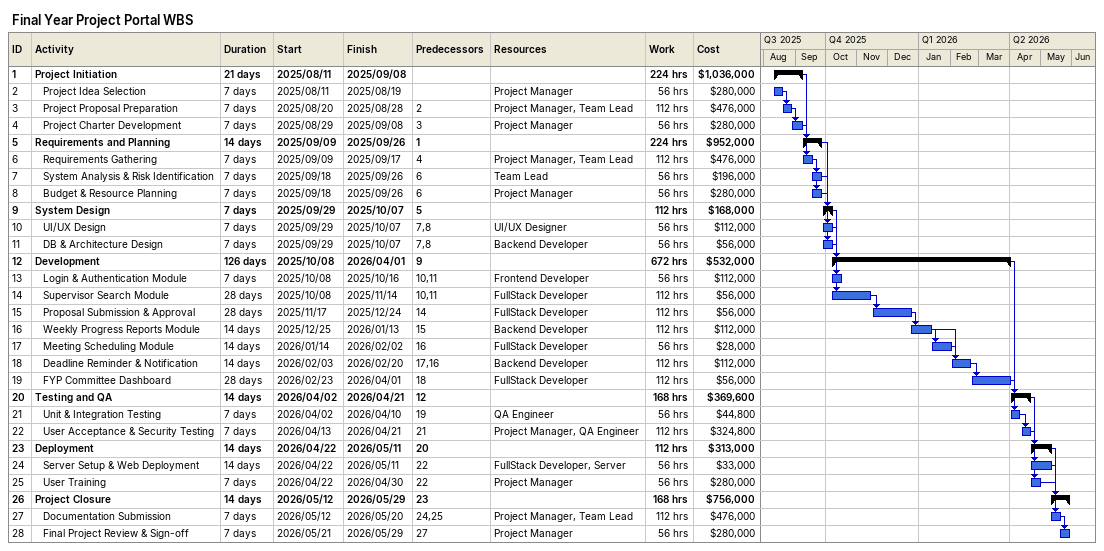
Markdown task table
Final Year Project Portal WBS

| ID | Level | Task | Duration | Start | Finish | Predecessors | Resources | Work (h) | Cost ($) |
|---|---|---|---|---|---|---|---|---|---|
| 1 | 1 | **Project Initiation** | 21d | 2025-08-11 | 2025-09-08 |  |  | 224 | 1036000 |
| 2 | 2 | Project Idea Selection | 7d | 2025-08-11 | 2025-08-19 |  | Project Manager | 56 | 280000 |
| 3 | 2 | Project Proposal Preparation | 7d | 2025-08-20 | 2025-08-28 | 2 | Project Manager, Team Lead | 112 | 476000 |
| 4 | 2 | Project Charter Development | 7d | 2025-08-29 | 2025-09-08 | 3 | Project Manager | 56 | 280000 |
| 5 | 1 | **Requirements and Planning** | 14d | 2025-09-09 | 2025-09-26 | 1 |  | 224 | 952000 |
| 6 | 2 | Requirements Gathering | 7d | 2025-09-09 | 2025-09-17 | 4 | Project Manager, Team Lead | 112 | 476000 |
| 7 | 2 | System Analysis & Risk Identification | 7d | 2025-09-18 | 2025-09-26 | 6 | Team Lead | 56 | 196000 |
| 8 | 2 | Budget & Resource Planning | 7d | 2025-09-18 | 2025-09-26 | 6 | Project Manager | 56 | 280000 |
| 9 | 1 | **System Design** | 7d | 2025-09-29 | 2025-10-07 | 5 |  | 112 | 168000 |
| 10 | 2 | UI/UX Design | 7d | 2025-09-29 | 2025-10-07 | 7, 8 | UI/UX Designer | 56 | 112000 |
| 11 | 2 | DB & Architecture Design | 7d | 2025-09-29 | 2025-10-07 | 7, 8 | Backend Developer | 56 | 56000 |
| 12 | 1 | **Development** | 126d | 2025-10-08 | 2026-04-01 | 9 |  | 672 | 532000 |
| 13 | 2 | Login & Authentication Module | 7d | 2025-10-08 | 2025-10-16 | 10, 11 | Frontend Developer | 56 | 112000 |
| 14 | 2 | Supervisor Search Module | 28d | 2025-10-08 | 2025-11-14 | 10, 11 | FullStack Developer | 112 | 56000 |
| 15 | 2 | Proposal Submission & Approval | 28d | 2025-11-17 | 2025-12-24 | 14 | FullStack Developer | 112 | 56000 |
| 16 | 2 | Weekly Progress Reports Module | 14d | 2025-12-25 | 2026-01-13 | 15 | Backend Developer | 112 | 112000 |
| 17 | 2 | Meeting Scheduling Module | 14d | 2026-01-14 | 2026-02-02 | 16 | FullStack Developer | 56 | 28000 |
| 18 | 2 | Deadline Reminder & Notification | 14d | 2026-02-03 | 2026-02-20 | 17, 16 | Backend Developer | 112 | 112000 |
| 19 | 2 | FYP Committee Dashboard | 28d | 2026-02-23 | 2026-04-01 | 18 | FullStack Developer | 112 | 56000 |
| 20 | 1 | **Testing and QA** | 14d | 2026-04-02 | 2026-04-21 | 12 |  | 168 | 369600 |
| 21 | 2 | Unit & Integration Testing | 7d | 2026-04-02 | 2026-04-10 | 19 | QA Engineer | 56 | 44800 |
| 22 | 2 | User Acceptance & Security Testing | 7d | 2026-04-13 | 2026-04-21 | 21 | Project Manager, QA Engineer | 112 | 324800 |
| 23 | 1 | **Deployment** | 14d | 2026-04-22 | 2026-05-11 | 20 |  | 112 | 313000 |
| 24 | 2 | Server Setup & Web Deployment | 14d | 2026-04-22 | 2026-05-11 | 22 | FullStack Developer, Server | 56 | 33000 |
| 25 | 2 | User Training | 7d | 2026-04-22 | 2026-04-30 | 22 | Project Manager | 56 | 280000 |
| 26 | 1 | **Project Closure** | 14d | 2026-05-12 | 2026-05-29 | 23 |  | 168 | 756000 |
| 27 | 2 | Documentation Submission | 7d | 2026-05-12 | 2026-05-20 | 24, 25 | Project Manager, Team Lead | 112 | 476000 |
| 28 | 2 | Final Project Review & Sign-off | 7d | 2026-05-21 | 2026-05-29 | 27 | Project Manager | 56 | 280000 |
